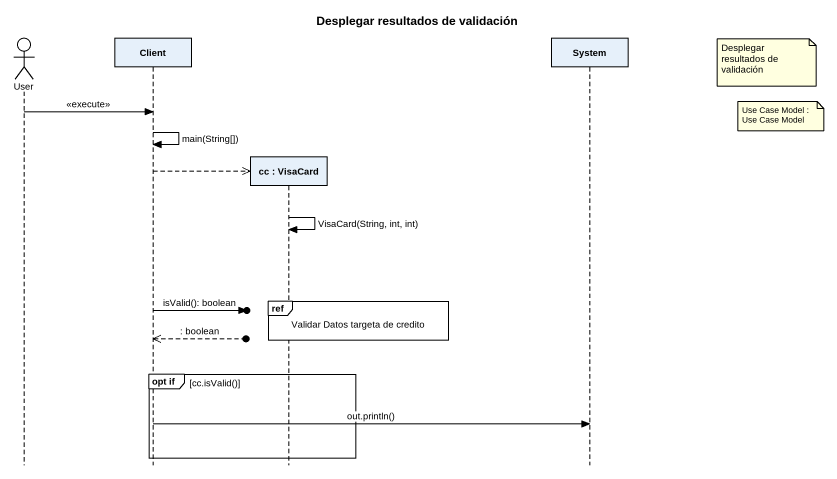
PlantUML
@startuml
title Desplegar resultados de validación
hide footbox
actor User
participant Client
participant "cc : VisaCard" as cc
participant System

note right of System : Desplegar resultados de validación
User -> Client : <<execute>>
note right of System : Use Case Model : Use Case Model
Client -> Client : main(String[])
Client -->> cc **
cc -> cc : VisaCard(String, int, int)
ref over cc : Validar Datos targeta de credito
Client ->o] : isValid(): boolean
Client <<--o] : : boolean
group opt if [cc.isValid()]
  Client -> System : out.println()
end
@enduml
